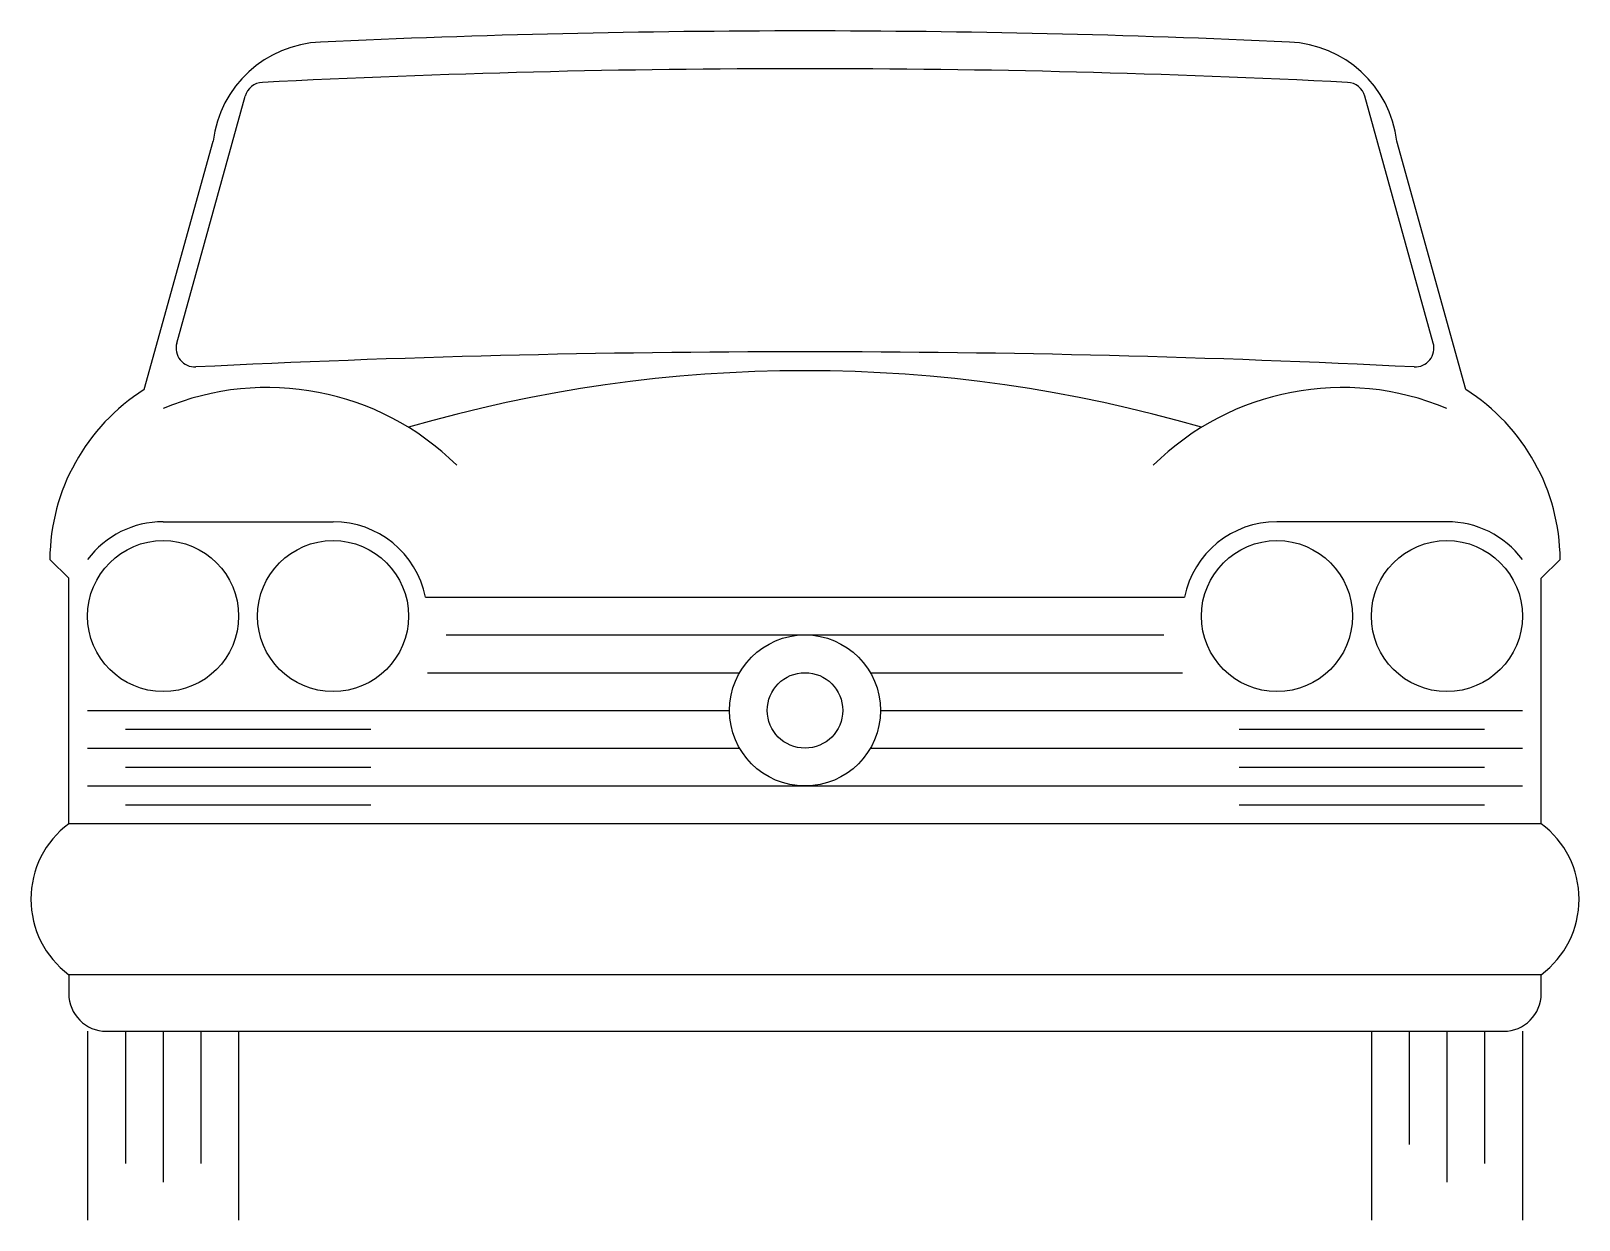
# Model space of a CAD drawing. Extents: x 0 to 2.08, y 0 to 1.6.
import ezdxf

# ---------------------------------------------------------------- set-up
doc = ezdxf.new("R2010")
doc.units = 0
doc.layers.get('0').update_dxf_attribs({"linetype": 'CONTINUOUS'})
doc.layers.add('CAR_DTL', color=7, linetype='CONTINUOUS')

msp = doc.modelspace()

# ---------------------------------------------------------------- linework, layer by layer
at = {"color": 0, "linetype": 'BYBLOCK'}
for p, q in [((0.1961, 1.1801), (0.2881, 1.5124)), ((1.8867, 1.1801), (1.7947, 1.5124)), ((0.1524, 1.1176), (0.245, 1.4519)), ((1.9304, 1.1176), (1.8378, 1.4519)), ((0.1778, 0.9398), (0.4064, 0.9398)), ((1.905, 0.9398), (1.6764, 0.9398)), ((0.0508, 0.8636), (0.0254, 0.889)), ((2.032, 0.8636), (2.0574, 0.889)), ((0.0508, 0.5334), (0.0508, 0.8636)), ((2.032, 0.5334), (2.032, 0.8636)), ((0.5308, 0.8382), (1.552, 0.8382)), ((2.032, 0.5334), (0.0508, 0.5334)), ((0.0508, 0.3302), (0.0508, 0.3048)), ((2.032, 0.3302), (0.0508, 0.3302)), ((2.032, 0.3048), (2.032, 0.3302)), ((0.0762, 0.254), (0.0762, 0)), ((0.1016, 0.254), (1.9812, 0.254)), ((0.2794, 0.254), (0.2794, 0)), ((1.8034, 0.254), (1.8034, 0)), ((2.0066, 0.254), (2.0066, 0))]:
    msp.add_line(p, q, dxfattribs=at)
for centre in [(0.1778, 0.8128), (0.4064, 0.8128), (1.6764, 0.8128), (1.905, 0.8128)]:
    msp.add_circle(centre, 0.1016, dxfattribs=at)
for centre, radius, start, end in [((0.3962, 1.433), 0.1524, 92.4443, 172.875), ((1.0414, -12.5766), 14.1768, 87.36524, 92.63476), ((1.6866, 1.433), 0.1524, 7.125, 87.5557), ((1.0414, -12.9322), 14.4816, 87.11018, 92.88982), ((0.3126, 1.5056), 0.0254, 92.8898, 164.5183), ((1.7702, 1.5056), 0.0254, 15.4817, 87.1102), ((0.2206, 1.1734), 0.0254, 164.5183, 272.852), ((1.0414, -15.3035), 16.4719, 87.14801, 92.85199), ((1.8622, 1.1734), 0.0254, 267.148, 15.4817), ((1.0414, -0.762), 1.905, 73.7398, 106.2602), ((0.2982, 0.887), 0.2728, 122.3101, 179.5807), ((0.3181, 0.7577), 0.3627, 45.4027, 112.7616), ((1.7647, 0.7577), 0.3627, 67.2384, 134.5973), ((1.7846, 0.887), 0.2728, 0.4193, 57.6899), ((0.1778, 0.8128), 0.127, 90, 143.1301), ((0.4064, 0.8128), 0.127, 11.537, 90), ((1.6764, 0.8128), 0.127, 90, 168.463), ((1.905, 0.8128), 0.127, 36.8699, 90), ((0.127, 0.4318), 0.127, 126.8699, 233.1301), ((1.9558, 0.4318), 0.127, 306.8699, 53.1301), ((0.1016, 0.3048), 0.0508, 180, 270), ((1.9812, 0.3048), 0.0508, 270, 0)]:
    msp.add_arc(centre, radius, start, end, dxfattribs=at)
at = {"layer": 'CAR_DTL'}
for p, q in [((0.5588, 0.7874), (1.524, 0.7874)), ((0.5334, 0.7366), (0.9534, 0.7366)), ((1.1294, 0.7366), (1.5494, 0.7366)), ((0.0762, 0.6858), (0.9398, 0.6858)), ((1.143, 0.6858), (2.0066, 0.6858)), ((0.127, 0.6604), (0.4572, 0.6604)), ((1.6256, 0.6604), (1.9558, 0.6604)), ((0.0762, 0.635), (0.9534, 0.635)), ((1.1294, 0.635), (2.0066, 0.635)), ((0.127, 0.6096), (0.4572, 0.6096)), ((1.6256, 0.6096), (1.9558, 0.6096)), ((0.0762, 0.5842), (2.0066, 0.5842)), ((0.127, 0.5588), (0.4572, 0.5588)), ((1.6256, 0.5588), (1.9558, 0.5588)), ((0.127, 0.254), (0.127, 0.0762)), ((0.1778, 0.254), (0.1778, 0.0508)), ((0.2286, 0.254), (0.2286, 0.0762)), ((1.8542, 0.254), (1.8542, 0.1016)), ((1.905, 0.254), (1.905, 0.0508)), ((1.9558, 0.254), (1.9558, 0.0762))]:
    msp.add_line(p, q, dxfattribs=at)
for radius in [0.1016, 0.0508]:
    msp.add_circle((1.0414, 0.6858), radius, dxfattribs=at)

doc.saveas('drawing.dxf')
